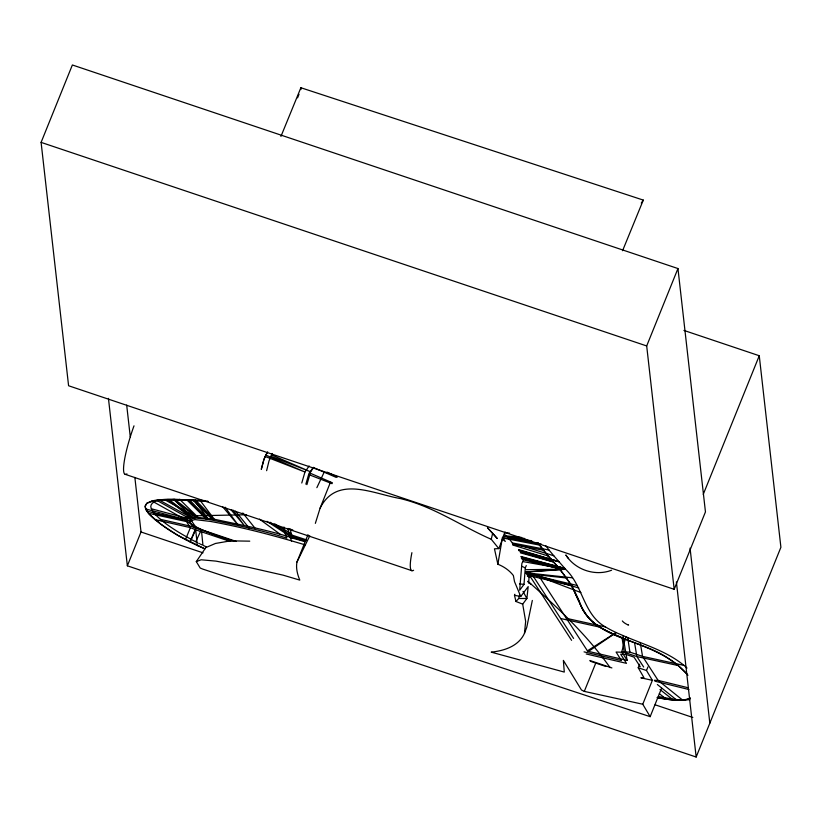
<?xml version="1.0" encoding="UTF-8"?>
<svg xmlns="http://www.w3.org/2000/svg" width="822" height="822" viewBox="0 0 822 822"><rect width="100%" height="100%" fill="white"/><g stroke="black" fill="none" stroke-linecap="round" stroke-linejoin="round"><path stroke-width="1.23" d="M529.091 576.705L528.649 582.932L530.827 583.969L527.991 581.904M524.066 558.898L521.857 563.522L519.679 590.237L524.015 584.36L525.279 567.899L526.286 565.567M661.535 688.333L650.161 716.671L642.763 704.238L584.298 691.384L581.462 689.987L563.368 660.385L564.282 672.077L491.196 652.144C504.276 650.767 518.569 646.256 524.467 633.351L525.659 621.381L522.7 604.139L526.881 598.519L528.186 586.579L520.737 596.515L514.48 595.303L514.901 594.244M307.983 534.66L296.958 562.053C295.776 568.136 297.441 574.455 299.783 580.096L283.076 575.153L246.795 566.913L215.939 561.118L201.143 559.782L196.294 561.611L200.198 568.023L202.777 569.101L650.161 716.671M520.737 596.515L514.521 581.647L513.37 575.523C509.414 570.386 503.865 566.594 497.865 564.231L502.221 538.739M266.626 470.687L269.01 460.906L272.216 453.467M532.327 600.44L526.758 627.309L524.467 633.351M505.181 531.998L498.841 548.603L491.258 539.294L492.655 533.293L487.436 527.734L497.279 538.513L492.655 533.293M522.7 604.139L515.949 601.478L518.733 598.478L519.607 595.087M588.47 651.384L627.135 660.395L621.74 651.856L625.922 636.783L618.298 633.536A61.712 20.499 22 0 1 616.243 632.601L588.47 651.384L587.432 650.839L539.345 576.715L526.049 572.513M301.777 483.007L304.952 472.013L309.123 465.982M305.866 484.158L308.908 473.636L313.203 467.43L336.208 477.397M306.914 484.641L310.613 471.818L313.655 467.42M315.35 523.357L320.107 508.14L330.444 482.247M196.294 561.611L205.798 547.596L215.487 543.455L230.55 540.845L249.754 541.164M642.763 704.238L652.36 680.328L640.852 677.801L643.965 677.677L638.221 667.762L639.629 664.227M652.36 680.328L646.503 670.495L647.921 666.961M41.1 142.381L72.367 64.979L677.955 268.547L705.451 511.921L674.174 589.312L68.586 385.754L41.1 142.381L646.688 345.949L674.174 589.312M683.914 330.413L759.261 355.741L780.9 547.288L696.162 757.021L127.359 565.813L141.24 531.454M646.688 345.949L677.955 268.547M703.252 494.371L759.261 355.741M584.298 691.384L595.775 663.056M280.939 136.411L300.873 87.728L643.297 200.095L622.573 250.72M297.564 97.828L299.023 94.283M192.317 543.116L185.464 539.592L190.406 527.632L185.084 519.463L151.916 500.988L147.117 503.023L145.165 506.157A34.267 11.385 22 0 0 145.72 508.972M324.166 472.177L316.86 487.672M266.986 452.912L263.8 459.796L261.283 469.352L264.067 459.056A377.658 125.447 22 0 1 265.136 456.446L267.674 451.823M190.067 541.986L195.708 529.841L229.235 541.153M195.728 541.79L201.369 529.645L236.263 541.421M296.958 562.053L309.771 535.862M641.273 203.096L643.297 200.095M320.107 508.14C336.876 474.715 373.794 494.156 400.746 498.625L402.42 499.098C434.376 507.092 461.481 526.234 491.258 539.294M587.432 650.839L616.058 632.508M690.449 698.053C679.856 702.45 667.916 699.183 657.025 697.58M611.619 570.211C595.231 576.582 575.153 569.852 565.844 554.953L566.266 555.549M185.084 519.463L190.827 517.5L208.624 519.432C234.917 524.744 261.283 530.108 286.909 538.122L285.183 533.673L283.98 527.036M164.595 499.684A86.587 28.76 22 0 0 157.547 500.773C153.878 501.348 149.059 504.523 151.371 508.767A39.682 13.183 22 0 0 152.491 510.842L154.146 513.092A58.465 19.42 22 0 0 160.516 519.36L196.068 527.436L201.369 529.645L202.962 545.315A90.071 29.921 22 0 0 206.332 546.856M689.956 699.738L682.517 699.995A72.49 24.074 22 0 1 671.985 698.988L658.217 696.491M526.327 571.876L559.926 569.482L571.198 584.761L579.161 601.961M525.761 572.112L565.587 569.286C583.199 585.798 583.353 614.63 605.485 626.95A39.939 13.265 22 0 0 616.079 632.488M205.356 500.639L193.53 499.879L212.199 518.959L192.584 499.817L164.575 499.673L196.489 517.305L214.285 519.237C240.497 524.816 266.986 529.789 292.57 537.927L290.063 529.121M498.841 548.603L494.454 548.808L497.865 564.231M246.395 514.757L193.345 515.846L186.132 517.346L184.899 518.61L185.495 520.305C198.903 530.354 215.662 534.732 230.972 541.133M190.91 500.259L160.403 499.745A112.83 37.483 22 0 0 158.913 499.868A86.002 28.565 22 0 0 151.885 500.978M526.121 569.697L565.495 569.173L522.556 561.529M518.733 598.478L526.881 598.519L522.998 591.378M659.326 693.676L666.344 699.193A72.398 24.044 22 0 0 676.876 700.2L680.38 700.21A50.697 16.841 22 0 0 690.346 698.33M621.74 651.856L629.909 652.123L642.557 656.388L683.976 665.388L687.007 668.05M686.915 674.019L678.314 665.584L636.896 656.583L624.247 652.319L616.079 652.052L621.473 660.59L584.052 651.877M654.312 680.277L658.134 680.411L688.476 687.829M191.773 500.31L197.712 500.701M208.079 501.399C187.827 501.317 165.859 495.347 146.624 503.424L145.165 506.157L146.08 509.763L149.193 514.099L160.824 524.292L177.747 535.297L204.894 548.891M207.884 501.389L203.599 501.101M525.977 539.417L508.232 537.742L504.05 533.992M505.325 541.4L502.571 537.937L531.731 540.691M506.126 535.852L521.251 537.341M502.982 536.304L524.405 538.41M519.463 583.908L524.015 584.36M526.224 572.831L572.379 577.815M526.44 573.664L566.718 578.01M504.523 532.481L509.599 533.159M541.451 544.185L508.232 537.742L512.363 542.931L512.743 544.554M502.571 537.937L539.479 545.089L545.418 552.754M553.802 555.775L549.034 550.041L512.363 542.931L553.802 555.775L558.888 561.59L518.497 549.569M512.815 544.318L543.373 550.237M154.146 513.092L191.752 521.292L196.068 527.436L191.125 539.396L195.441 541.647M146.819 511.037A43.504 14.447 22 0 0 147.385 511.859L148.484 513.288L186.08 521.487L146.83 511.037A39.682 13.183 22 0 1 145.71 508.962L191.752 521.292L190.745 519.268L157.577 500.793M566.337 618.329L605.485 626.95M560.676 618.524L599.824 627.145C628.861 644.006 665.378 648.342 687.963 675.294M586.22 653.973L626.467 663.344L620.672 654.189L625.778 654.353L634.019 657.138L640.246 666.734M525.72 573.263L577.424 585.541M527.447 575.205L571.763 585.737C579.109 600.656 584.113 618.647 599.824 627.145M654.898 681.191L688.887 689.514M521.6 557.717L565.002 568.598M522.145 559.463L559.34 568.793L559.926 569.482M521.169 557.059L564.889 568.475M151.371 508.767L190.745 519.268L196.489 517.305L173.123 499.262M520.942 556.463L564.786 568.351L559.073 561.806L518.826 550.627M521.374 558.313L559.124 568.547L555.21 564.046M520.48 552.857L553.412 562.001L554.85 563.635M290.084 537.475L304.808 541.595M233.633 541.123L193.386 527.334L189.317 521.179L194.793 519.586L210.37 521.415C242.439 527.221 273.932 535.512 305.126 544.852M518.631 550.093L558.981 561.693M289.436 535.697L306.205 540.66M289.765 536.653L305.332 541.256M520.172 551.952L553.227 561.786L552.261 560.696M526.974 572.544L578.739 587.987M512.794 545.017L548.14 555.97C562.207 570.797 574.506 587.237 581.339 606.677C589.014 624.206 607.253 631.882 623.847 638.437M289.2 528.823L292.817 530.005M289.025 534.166L305.938 539.664M638.221 667.762L646.503 670.495M526.933 574.64L533.683 576.91L573.602 638.447M527.395 576.304L530.807 577.455L571.588 640.338M125.17 474.315L411.873 570.684M589.806 660.487L611.897 667.926M590.299 661.237L605.865 666.478M203.003 552.826L141.024 531.988L134.859 477.438M655.134 704.803L692.812 717.472M539.345 576.715L580.907 592.559M270.808 456.251L310.613 471.818L271.476 454.864M265.146 456.446L304.952 472.013L265.814 455.059M308.651 474.53L332.037 483.675M625.922 636.783C645.743 645.136 667.104 651.507 683.976 665.388M579.87 603.574C594.357 639.095 641.037 638.982 668.861 658.761A51.622 17.149 22 0 1 678.273 665.584M628.625 625.059L628.059 624.812M309.442 472.856L332.448 482.822M197.64 545.674L204.565 548.706M521.929 566.337L525.279 567.899M197.578 545.644L192.759 543.332M327.094 472.136L337.493 477.048M201.893 544.811L200.219 544.02M199.314 543.578L198.719 543.28M197.064 542.469L196.468 542.171M158.913 499.868L190.827 517.5L167.462 499.457M274.63 523.82L290.844 533.478M269.965 522.206L291.625 535.728M266.955 521.312L292.57 537.927M259.495 519.124L279.87 534.033M174.583 499.252L198.02 517.315L179.586 499.293M168.911 499.447L192.358 517.511L173.925 499.488M659.974 689.535L672.006 698.998M682.517 699.995L658.134 680.411L642.557 656.388L640.215 642.485M657.353 684.521L676.855 700.19M527.847 581.267C557.645 607.376 587.216 635.252 610.099 667.608M186.923 500.012L206.538 519.155L187.868 500.074M195.41 499.992L214.285 519.237L200.003 500.279M189.748 500.187L208.624 519.432L194.341 500.475M552.158 560.573L545.716 553.114M548.14 555.97L537.804 542.602M230.91 509.64L244.113 525.299L232.986 510.051M222.762 506.897L238.452 525.494L225.105 507.195M242.809 512.979L254.851 527.94M235.544 511.181L249.189 528.135M549.034 550.041L545.592 545.531M502.129 537.927L504.369 540.753M568.547 558.621L566.769 556.278M539.479 545.089L537.948 542.89M643.667 667.022L636.896 656.583L634.553 642.681M291.625 541.061L289.159 534.917L287.988 528.402M514.48 595.303L515.949 601.478M622.891 635.519L627.135 660.395M627.7 637.512L629.909 652.123M622.038 637.708L624.247 652.319M690.059 548.13L709.828 723.196M676.393 581.955L696.162 757.021M126.691 405.133L130.277 436.852M108.442 398.372L127.359 565.813M197.301 545.51L195.708 529.841L190.406 527.632L154.824 519.555L166.434 528.248A95.444 31.698 22 0 0 185.464 539.592M300.873 87.728L300.965 89.536M191.249 539.335A88.92 29.53 22 0 1 160.352 519.35M666.406 699.265A115.994 38.531 22 0 1 658.083 697.816M154.855 519.555A58.218 19.338 22 0 1 148.453 513.277M126.927 473.862A42.723 7.131 -71.4 0 1 134.007 425.837M413.62 570.242A42.723 7.131 -71.4 0 1 411.904 552.672M627.987 624.895A8.723 2.898 22 0 1 622.336 620.939"/></g></svg>
